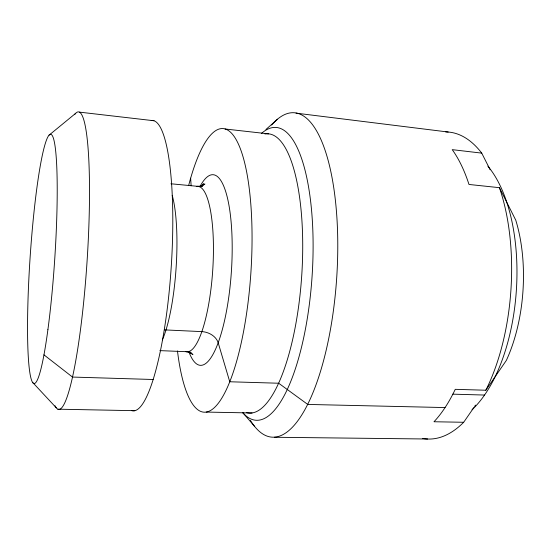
<?xml version="1.0" encoding="UTF-8"?>
<svg xmlns="http://www.w3.org/2000/svg" width="551" height="551" viewBox="0 0 551 551"><rect width="100%" height="100%" fill="white"/><g stroke="black" fill="none" stroke-linecap="round" stroke-linejoin="round"><path stroke-width="0.83" d="M474.659 406.376L475.52 405.13M473.805 407.63L463.687 422.273A153.853 73.758 -86.1 0 1 422.672 438.444M463.687 422.273L433.988 421.756A155.416 70.314 -86.1 0 0 455.257 389.33L485.824 390.232L506.362 360.395A116.805 59.26 -86.1 0 0 515.77 220.186L499.413 187.677L468.991 184.461A155.416 70.314 -86.1 0 0 452.219 149.645L481.732 153.123L490.149 169.763M201.783 185.983L203.498 183.731L201.466 186.238M201.528 186.438L204.903 184.006L200.309 186.376L202.582 185.907L197.299 186.362M265.933 129.492L277.532 119.209M49.08 135.153L75.714 113.292M274.412 437.26L427.638 439.009M252.076 412.974L206.253 412.079M57.91 409.186L134.768 410.688M445.063 407.568L307.754 404.434L278.682 383.234L229.753 381.767L218.168 342.736A15.18 11.144 19.1 0 0 201.804 331.619L165.982 329.953A15.4 11.392 16.6 0 0 164.611 329.932M452.812 394.165L484.529 395.046M151.215 120.49A145.533 28.459 -86.2 0 1 172.78 215.716A145.533 28.459 -86.2 0 1 153.171 379.494L72.491 377.063L43.949 354.844M159.873 350.622L187.306 351.738M170.975 183.779L198.298 186.39M225.097 128.989L268.53 133.872M79.434 112.129L154.025 120.759M448.204 132.033L296.032 113.141M186.307 351.655L190.887 352.702L188.724 351.731L192.933 354.672L190.701 352.592M32.702 382.49L56.202 407.712M242.626 412.472L254.645 426.453M190.191 352.096L191.011 353.439M177.47 350.939A142.13 37.509 -86.2 0 0 229.753 381.788A142.13 37.509 -86.2 0 0 246.69 172.146A142.13 37.509 -86.2 0 0 190.646 178.187L191.128 185.77M487.876 166.168A137.481 67.601 -86.1 0 1 516.39 289.909A137.481 67.601 -86.1 0 1 472.062 409.737M261.394 133.514A146.752 46.146 -86.1 0 1 312.059 276.678A146.752 46.146 -86.1 0 1 242.791 412.713M172.215 195.378A83.828 17.77 -86.2 0 1 162.352 339.836M196.294 186.52A82.884 20.318 -86.2 0 1 212.727 270.21A82.884 20.318 -86.2 0 1 185.329 351.38M199.868 186.768A95.516 24.712 -86.2 0 1 229.698 209.821A95.516 24.712 -86.2 0 1 221.55 332.356A95.516 24.712 -86.2 0 1 188.89 351.8M74.757 114.436A149.101 18.465 -86.2 0 1 86.934 263.295A149.101 18.465 -86.2 0 1 55.017 405.743M153.171 379.494A145.533 28.459 -86.2 0 1 131.937 410.647M188.635 185.529A142.13 37.509 -86.2 0 1 190.646 178.187M264.976 133.983A139.954 43.068 -86.1 0 1 301.7 276.01A139.954 43.068 -86.1 0 1 246.407 412.575M271.609 125.049A162.573 53.681 -86.1 0 1 336.496 280.776A162.573 53.681 -86.1 0 1 250.409 420.372M499.42 187.677A153.853 73.758 -86.1 0 1 485.824 390.239M445.704 131.916A153.853 73.758 -86.1 0 1 481.739 153.123M47.903 329.67A124.87 12.336 -86.2 0 0 51.546 134.692A124.87 12.336 -86.2 0 0 27.695 312.3A124.87 12.336 -86.2 0 0 47.903 329.67"/></g></svg>
